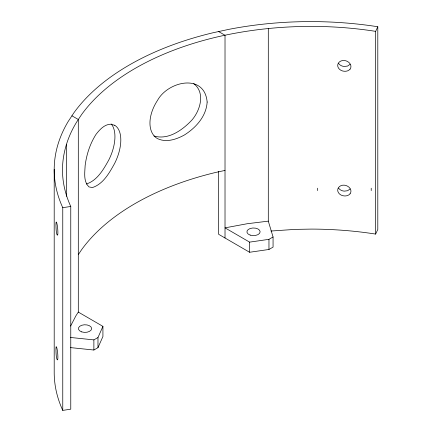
<?xml version="1.0" encoding="UTF-8"?>
<svg xmlns="http://www.w3.org/2000/svg" width="432" height="432" viewBox="0 0 432 432"><rect width="100%" height="100%" fill="white"/><g stroke="black" fill="none" stroke-linecap="round" stroke-linejoin="round"><path stroke-width="0.65" d="M70.605 326.057L75.859 315.873L78.3 312.082L78.3 119.497L81.621 114.518A248.276 143.343 0 0 1 216.34 37.147C247.471 29.851 279.445 26.411 311.402 26.379A248.276 143.343 0 0 1 375.64 31.358L377.8 26.746A256.554 148.122 0 0 0 228.922 29.338L213.192 32.724A256.554 148.122 0 0 0 73.985 112.676L68.029 121.743A256.554 148.122 0 0 0 62.764 207.679L62.764 410.4L70.767 409.174L70.767 206.458A248.276 143.343 0 0 1 62.473 169.344C62.667 151.621 68.564 134.228 78.3 119.497L71.933 115.803M70.486 347.603L93.879 350.023L97.978 347.668L97.978 337.532L102.924 326.371L78.3 312.082M97.978 347.668L102.924 336.506L102.924 326.371M270.972 231.028L295.164 229.381L311.402 229.095A248.276 143.343 0 0 1 375.64 234.079L377.8 229.468L377.8 26.746M78.3 254.642L81.621 249.664A248.276 143.343 0 0 1 216.34 172.292L225.018 170.419M350.055 64.298L347.63 66.042L344.32 66.469A6.631 5.389 9.9 0 1 338.575 63.434M350.055 188.973L347.63 190.717L344.32 191.138A6.631 5.389 9.9 0 1 338.575 188.109M70.486 337.468L93.879 339.887L97.978 337.532M268.299 221.141L247.12 223.749L225.018 227.858L249.61 242.131L268.963 239.333L273.062 236.979L268.299 221.141L268.299 28.555M218.614 171.385L218.614 234.279L249.61 252.266L268.963 249.469L273.062 247.115L273.062 236.979M86.287 184.048C97.243 180.549 103.448 169.544 108.734 160.083A33.016 17.156 -64.5 0 0 111.262 123.979M62.764 207.679L70.767 206.458M114.61 125.253L110.516 124.189C104.155 124.546 99.711 129.659 96.061 134.314C90.034 143.726 86.54 154.526 85.142 165.575C84.823 172.622 83.257 181.559 89.003 186.916L92.394 187.574C103.286 184.016 109.382 172.843 114.61 163.474A33.016 17.156 -64.5 0 0 114.61 125.248M153.943 136.004C168.264 140.265 182.363 130.178 191.786 120.193C200.302 110.511 205.61 92.664 193.73 83.608M218.614 31.558L225.018 35.273L225.018 237.994M375.64 31.358L375.64 234.079M371.218 188.201L371.218 190.588M317.423 188.201L317.423 190.588M268.963 239.333L268.963 249.469M249.61 242.131L249.61 252.266M93.879 339.887L93.879 350.023M66.474 144.472L66.474 196.322M54.2 169.333L54.2 372.049A256.554 148.122 0 0 0 62.764 410.4M207.155 102.038C206.323 116.3 195.923 127.732 184.356 135.016C176.342 139.406 166.293 142.846 157.502 138.623A33.005 20.876 -54.7 0 1 157.502 100.397C168.032 81.157 204.59 72.878 207.155 102.038M57.737 234.641L57.343 235.224A6.782 0.886 84.6 0 1 56.527 232.859L56.284 231.401A6.615 0.513 86.8 0 1 55.966 224.807A6.615 0.513 86.8 0 1 56.284 222.032L56.527 222.415A6.782 0.886 84.6 0 1 57.343 225.86L57.737 229.235A6.55 0.859 84.6 0 1 57.737 234.641M57.737 359.316L57.343 359.894A6.782 0.886 84.6 0 1 56.527 357.534L56.284 356.071A6.615 0.513 86.8 0 1 55.966 349.477A6.615 0.513 86.8 0 1 56.284 346.702L56.527 347.09A6.782 0.886 84.6 0 1 57.343 350.53L57.737 353.911A6.55 0.859 84.6 0 1 57.737 359.316M350.055 69.142C348.278 71.339 345.19 71.647 342.608 70.983A6.62 5.378 9.9 0 1 337.694 65.475A6.62 5.378 9.9 0 1 342.608 60.534C345.427 60.167 348.403 61.403 350.055 63.736A6.545 5.27 16.2 0 1 350.055 69.142M350.055 193.811C348.278 196.009 345.19 196.317 342.608 195.658A6.62 5.378 9.9 0 1 337.694 190.15A6.62 5.378 9.9 0 1 342.608 185.204C345.427 184.842 348.403 186.073 350.055 188.406A6.545 5.27 16.2 0 1 350.055 193.811M250.198 235.105A6.62 3.823 0 0 0 260.145 231.811A6.62 3.823 0 0 0 250.231 228.485A6.62 3.823 0 0 0 250.198 235.105M81.691 331.884A6.62 3.823 0 0 0 91.638 328.59A6.62 3.823 0 0 0 81.724 325.264A6.62 3.823 0 0 0 81.691 331.884"/></g></svg>
